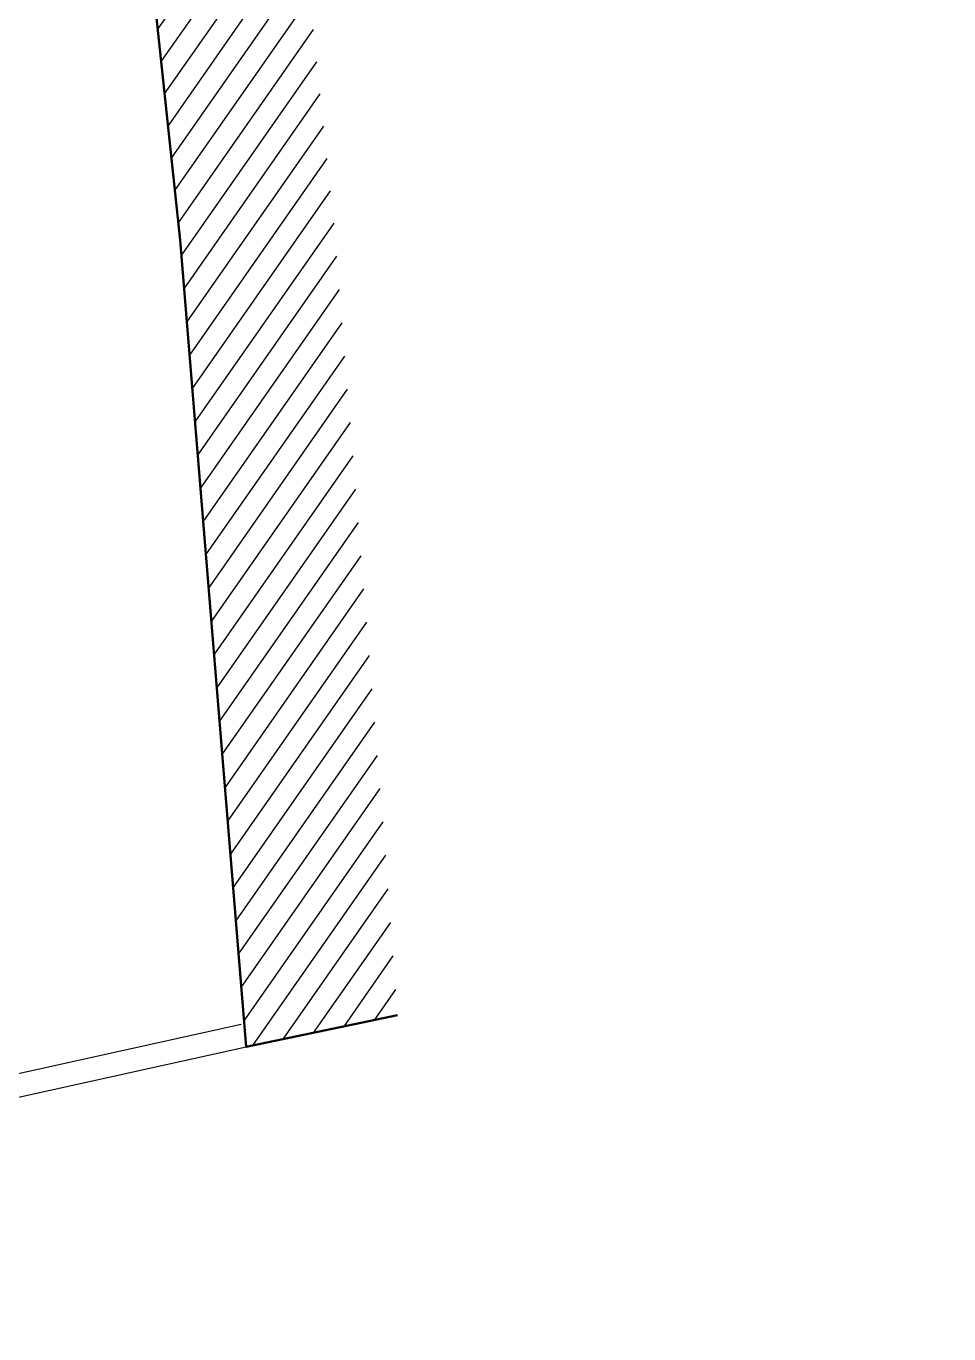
# Model space of a CAD drawing. Extents: x -2313930 to 3286427, y -3858277 to 2572692.
# Drawn here: x 549186 to 567079, y -354499 to -329141 of the extents above; entities that cross this region are included whole.
import ezdxf

# ---------------------------------------------------------------- set-up
doc = ezdxf.new("R2010")
doc.units = 0
doc.layers.add('_GAZELEC-RESERVATION 2', color=132, linetype='Continuous', lineweight=18)
doc.layers.add('Fond topo - BAT', color=252, linetype='Continuous', lineweight=50)
for name, color, linetype in [('Fond topo - BAT_HAC', 252, 'Continuous'), ('Fond topo - CLO_MUR', 252, 'Continuous'), ('prlm-VRD', 2, 'Continuous')]:
    doc.layers.add(name, color=color, linetype=linetype)

# ---------------------------------------------------------------- blocks, each defined once
blk = doc.blocks.new('A$C1F970F0F')
at = {"layer": 'Fond topo - BAT_HAC'}
h = blk.add_hatch(dxfattribs=at)
h.set_pattern_fill('ANSI31*128', color=256, scale=12.9999995, angle=-10.72360141139323, style=0, pattern_type=2)
h.set_pattern_definition([(235.0656205306617, (9737.541003631788, 14762.77745620973), (33.8375912645085, -23.63562800874848), [])])
h.paths.add_polyline_path([(9205.514858719236, 1711.688092409772), (8906.493985665964, 1687.469968384048), (8840.75556255623, 2499.141459144919), (8691.19764538721, 2468.004532156458), (8699.91111843643, 2426.164483705487), (7858.425434046888, 2250.205025078633), (8017.672630186232, 755.4500030647391), (8118.346373578197, -476.564479405901), (8140.457130234025, -775.7485606896652), (7846.813960268092, -837.1789171537457), (7718.96981893849, 727.3385852313438), (7530.631142054098, 2495.157360633923), (7729.775850748872, 2529.792272314092), (8345.097518630913, 2658.459544516083), (8336.330575182528, 2700.556345094317), (9020.027266448895, 2842.897281067052), (9112.491745048348, 2860.24331696757)])
at = {"layer": 'Fond topo - BAT', "ltscale": 2, "flags": 128}
blk.add_lwpolyline([(9205.514858604853, 1711.688092431433), (9112.491744956842, 2860.243316984899), (9020.027266334513, 2842.897281088713), (8336.330575091022, 2700.556345111646), (8345.097518516532, 2658.459544537744), (7729.775850657367, 2529.792272331421), (7530.631141939715, 2495.157360655585), (7718.96981893849, 727.3385852313438), (7846.813960176586, -837.1789171364164), (8140.457130234025, -775.7485606896652)], dxfattribs=at)
at = {"layer": 'Fond topo - CLO_MUR', "ltscale": 2, "flags": 128}
for points in [[(7729.775850657367, 2529.792272331421), (7717.182207746737, 2577.243415526799), (6855.315812784065, 2389.791348361846), (6090.52216368086, 2242.349146044374), (6009.431174386463, 1623.419208712546), (6192.189599084393, -258.9440134780217), (6280.407379690027, -460.4821566829457), (6565.739909591483, -1112.33927420372), (7208.990751020285, -977.770748331734), (7846.813960176586, -837.1789171364164)], [(6130.9228353608, 2204.309242733205), (6054.716400969227, 1622.660848794694), (6236.286560473432, -247.463558646892), (6321.631090828101, -442.4376105136299), (6592.30553380346, -1060.807560527946), (7199.539916908129, -933.7737029876957), (7837.12738935258, -793.2338338359044)]]:
    blk.add_lwpolyline(points, dxfattribs=at)

msp = doc.modelspace()

# ---------------------------------------------------------------- linework, layer by layer
at = {"layer": '_GAZELEC-RESERVATION 2'}
msp.add_circle((486248.4803309143, -227485.9628347494), 2800178.148749841, dxfattribs=at)

# ---------------------------------------------------------------- block references
at = {"layer": 'prlm-VRD', "xscale": 10, "yscale": 10, "zscale": 10}
msp.add_blockref('A$C1F970F0F', (474984.297679401, -340562.691042779), dxfattribs=at)

doc.saveas('drawing.dxf')
